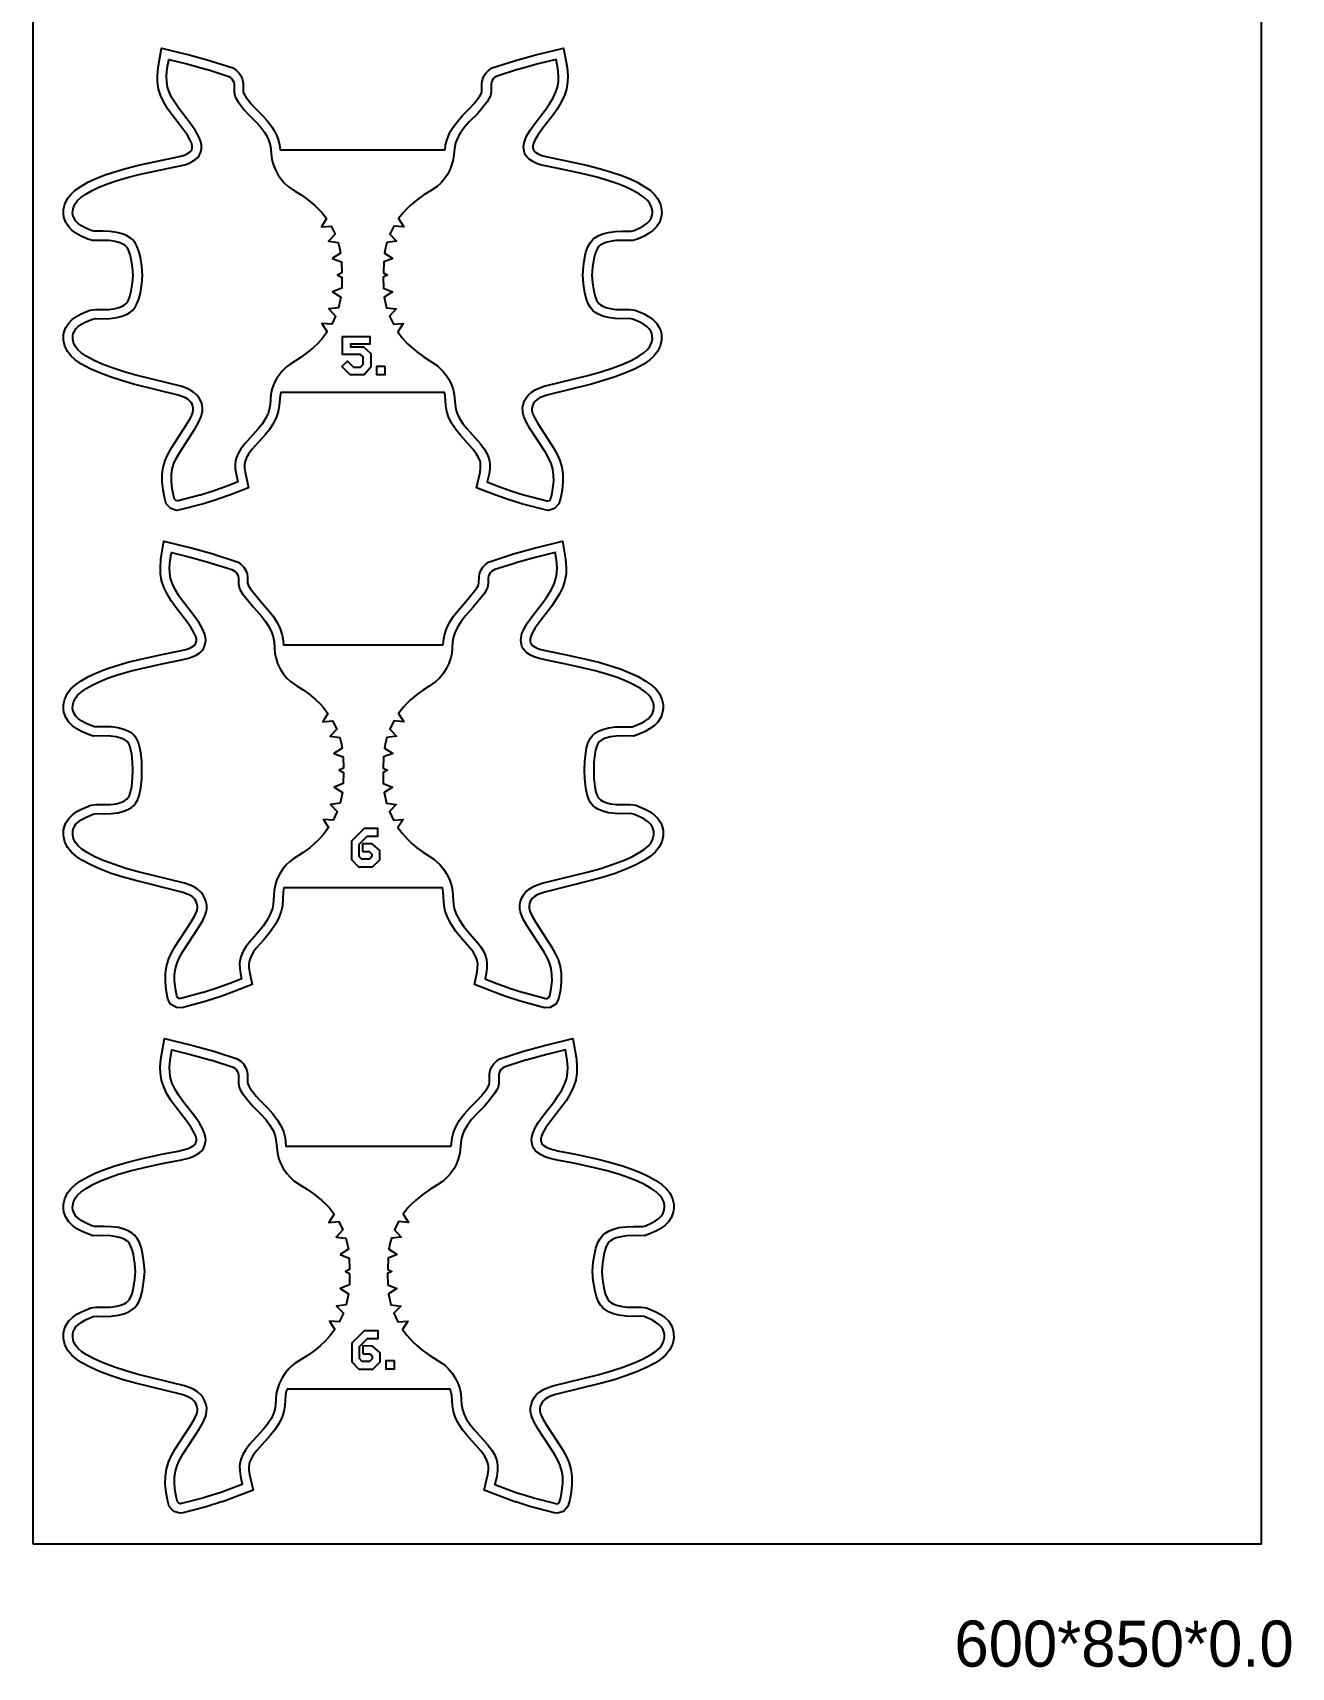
# Model space of a CAD drawing. Header units: millimetres. Extents: x 0 to 600, y 50 to 2725.
# Drawn here: x 0 to 410, y 1810 to 2342 of the extents above; entities that cross this region are included whole.
import ezdxf

# ---------------------------------------------------------------- set-up
doc = ezdxf.new("R2010")
doc.units = ezdxf.units.MM
doc.layers.add('0.0mm', color=7, linetype='Continuous')

msp = doc.modelspace()

# ---------------------------------------------------------------- linework, layer by layer
at = {"layer": '0.0mm'}
for points in [[(0, 1850), (400, 1850), (400, 2700), (0, 2700), (0, 1850)], [(134.22, 2304.01), (134.41, 2305.61), (134.74, 2306.96), (135.31, 2308.56), (136.02, 2310.02), (136.82, 2311.36), (138.32, 2313.36), (139.94, 2315.13), (142.54, 2317.71), (143.58, 2318.94), (145.42, 2321.33), (145.94, 2322.16), (146.08, 2322.5), (146.19, 2323.03), (146.21, 2325.66), (146.42, 2326.8), (146.86, 2327.93), (147.53, 2328.96), (148.4, 2329.86), (149.54, 2330.63), (156.84, 2332.97), (157.18, 2333.07), (163.76, 2334.87), (172.8, 2337.12), (173.91, 2330.8), (174.15, 2328), (174.1, 2325.98), (173.75, 2323.75), (173.12, 2321.75), (172.05, 2319.46), (170.71, 2317.26), (169.48, 2315.52), (165.92, 2310.88), (164.39, 2308.73), (163.46, 2307.11), (162.99, 2306), (162.81, 2305.25), (162.79, 2304.91), (162.81, 2304.59), (162.95, 2303.98), (163.08, 2303.72), (163.24, 2303.51), (163.48, 2303.29), (164.3, 2302.74), (165.13, 2302.35), (166.07, 2302.02), (168.49, 2301.44), (173.67, 2300.41), (180.3, 2298.96), (184.37, 2297.94), (188.44, 2296.75), (191.45, 2295.72), (194.41, 2294.52), (196.75, 2293.4), (199.06, 2292.08), (200.93, 2290.79), (202.36, 2289.46), (203.39, 2288.13), (204.29, 2286.32), (204.69, 2284.5), (204.72, 2283.27), (204.57, 2282.03), (203.99, 2280.34), (203.01, 2278.86), (201.85, 2277.71), (200.43, 2276.69), (199.01, 2275.9), (196.8, 2274.91), (195.29, 2274.43), (191.91, 2274.47), (189.85, 2274.4), (187.91, 2274.14), (186.54, 2273.78), (185.56, 2273.39), (184.72, 2272.89), (184.4, 2272.62), (183.91, 2272.03), (183.43, 2271.12), (182.96, 2269.78), (182.64, 2268.46), (182.22, 2265.77), (182.03, 2263.21), (182.22, 2260.65), (182.64, 2257.98), (183.09, 2256.21), (183.53, 2255.05), (183.89, 2254.41), (184.39, 2253.81), (184.82, 2253.46), (185.37, 2253.13), (186.56, 2252.64), (187.91, 2252.28), (189.85, 2252.02), (191.88, 2251.95), (194.31, 2252.02), (196.09, 2251.8), (198.99, 2250.52), (200.43, 2249.73), (201.85, 2248.71), (203.01, 2247.56), (203.94, 2246.14), (204.39, 2245.02), (204.66, 2243.85), (204.71, 2241.99), (204.27, 2240.05), (203.38, 2238.27), (202.21, 2236.79), (200.88, 2235.59), (198.87, 2234.22), (196.07, 2232.7), (193.25, 2231.43), (189.56, 2230.03), (185.83, 2228.82), (181.88, 2227.71), (167.35, 2224.1), (165.83, 2223.58), (165, 2223.19), (164.16, 2222.65), (163.46, 2222.03), (163.16, 2221.66), (162.84, 2221.1), (162.62, 2220.52), (162.47, 2219.73), (162.48, 2219.07), (162.55, 2218.64), (162.69, 2218.16), (163.3, 2216.78), (164.42, 2214.82), (169.55, 2206.88), (170.81, 2204.56), (171.56, 2202.82), (172.23, 2200.61), (172.55, 2198.37), (172.57, 2195.89), (172.29, 2193.21), (171.85, 2190.89), (171.29, 2188.7), (169.81, 2187.13), (167.91, 2186.57), (166.81, 2186.69), (159.55, 2188.59), (159.19, 2188.7), (154.72, 2190.1), (154.44, 2190.19), (150.39, 2191.63), (144.47, 2193.93), (145.6, 2198.98), (145.78, 2200.28), (145.8, 2201.47), (145.73, 2202.04), (145.59, 2202.62), (145.12, 2203.81), (144.49, 2204.9), (143.38, 2206.37), (139.1, 2211.14), (137.67, 2212.89), (136.31, 2214.98), (135.34, 2217.05), (134.81, 2218.73), (134.49, 2220.69), (134.23, 2223.88), (134, 2224.9), (80.72, 2224.9), (80.49, 2223.88), (80.23, 2220.69), (79.92, 2218.73), (79.39, 2217.05), (78.41, 2214.98), (77.06, 2212.89), (75.63, 2211.14), (71.34, 2206.37), (70.23, 2204.9), (69.6, 2203.81), (69.13, 2202.62), (68.99, 2202.04), (68.92, 2201.47), (68.94, 2200.28), (69.13, 2198.98), (70.25, 2193.93), (64.34, 2191.63), (60.29, 2190.19), (60, 2190.1), (55.54, 2188.7), (55.18, 2188.59), (47.91, 2186.69), (46.81, 2186.57), (44.91, 2187.13), (43.43, 2188.7), (42.87, 2190.89), (42.44, 2193.21), (42.15, 2195.89), (42.17, 2198.37), (42.49, 2200.61), (43.16, 2202.82), (43.91, 2204.56), (45.17, 2206.88), (50.31, 2214.82), (51.42, 2216.78), (52.03, 2218.16), (52.17, 2218.64), (52.25, 2219.07), (52.25, 2219.73), (52.11, 2220.52), (51.89, 2221.1), (51.56, 2221.66), (51.27, 2222.03), (50.56, 2222.65), (49.72, 2223.19), (48.89, 2223.58), (47.37, 2224.1), (32.84, 2227.71), (28.89, 2228.82), (25.16, 2230.03), (21.48, 2231.43), (18.65, 2232.7), (15.86, 2234.22), (13.84, 2235.59), (12.51, 2236.79), (11.34, 2238.27), (10.46, 2240.05), (10.01, 2241.99), (10.06, 2243.85), (10.33, 2245.02), (10.78, 2246.14), (11.72, 2247.56), (12.87, 2248.71), (14.29, 2249.73), (15.73, 2250.52), (18.63, 2251.8), (20.41, 2252.02), (22.84, 2251.95), (24.87, 2252.02), (26.81, 2252.28), (28.17, 2252.64), (29.35, 2253.13), (29.91, 2253.46), (30.33, 2253.81), (30.83, 2254.41), (31.19, 2255.05), (31.64, 2256.21), (32.08, 2257.98), (32.5, 2260.65), (32.69, 2263.21), (32.5, 2265.77), (32.08, 2268.46), (31.77, 2269.78), (31.3, 2271.12), (30.81, 2272.03), (30.32, 2272.62), (30, 2272.89), (29.16, 2273.39), (28.18, 2273.78), (26.81, 2274.14), (24.87, 2274.4), (22.81, 2274.47), (19.44, 2274.43), (17.92, 2274.91), (15.72, 2275.9), (14.29, 2276.69), (12.87, 2277.71), (11.72, 2278.86), (10.74, 2280.34), (10.16, 2282.03), (10, 2283.27), (10.03, 2284.5), (10.44, 2286.32), (11.33, 2288.13), (12.36, 2289.46), (13.79, 2290.79), (15.66, 2292.08), (17.98, 2293.4), (20.32, 2294.52), (23.27, 2295.72), (26.28, 2296.75), (30.35, 2297.94), (34.43, 2298.96), (41.06, 2300.41), (46.23, 2301.44), (48.65, 2302.02), (49.59, 2302.35), (50.42, 2302.74), (51.25, 2303.29), (51.48, 2303.51), (51.64, 2303.72), (51.77, 2303.98), (51.92, 2304.59), (51.94, 2304.91), (51.91, 2305.25), (51.74, 2306), (51.27, 2307.11), (50.33, 2308.73), (48.8, 2310.88), (45.24, 2315.52), (44.02, 2317.26), (42.67, 2319.46), (41.6, 2321.75), (40.97, 2323.75), (40.63, 2325.98), (40.58, 2328), (40.82, 2330.8), (41.93, 2337.12), (50.96, 2334.87), (57.54, 2333.07), (57.88, 2332.97), (65.18, 2330.63), (66.33, 2329.86), (67.2, 2328.96), (67.87, 2327.93), (68.31, 2326.8), (68.52, 2325.66), (68.53, 2323.03), (68.64, 2322.5), (68.78, 2322.16), (69.3, 2321.33), (71.14, 2318.94), (72.18, 2317.71), (74.78, 2315.13), (76.41, 2313.36), (77.91, 2311.36), (78.71, 2310.02), (79.41, 2308.56), (79.99, 2306.96), (80.32, 2305.61), (80.51, 2304.01), (134.22, 2304.01)], [(97.52, 2268.63), (100.48, 2267.51), (100.59, 2263.9), (99.23, 2263.21), (100.63, 2262.52), (100.57, 2258.9), (97.59, 2257.74), (100.29, 2256.04), (99.56, 2252.56), (96.4, 2252.14), (98.6, 2249.84), (97.33, 2247.15), (94.15, 2247.38), (95.85, 2244.68), (94.45, 2242.78), (92.82, 2240.95), (91.35, 2239.55), (89.81, 2238.25), (87.33, 2236.46), (83.65, 2234.08), (82.62, 2233.3), (81.21, 2231.93), (80.18, 2230.64), (79.29, 2229.25), (78.42, 2227.47), (77.87, 2225.92), (77.52, 2224.33), (77.25, 2221.05), (76.99, 2219.42), (76.59, 2218.14), (75.79, 2216.44), (74.63, 2214.66), (73.35, 2213.09), (69.02, 2208.27), (67.73, 2206.56), (66.89, 2205.12), (66.27, 2203.53), (66.04, 2202.59), (65.92, 2201.64), (65.94, 2200.04), (66.17, 2198.44), (66.76, 2195.8), (63.29, 2194.44), (59.28, 2193.02), (59.1, 2192.96), (54.64, 2191.56), (54.42, 2191.5), (47.37, 2189.65), (47.09, 2189.62), (46.54, 2189.78), (46.14, 2190.2), (45.8, 2191.54), (45.41, 2193.64), (45.15, 2196.04), (45.17, 2198.14), (45.43, 2199.96), (45.98, 2201.79), (46.61, 2203.24), (47.76, 2205.35), (52.87, 2213.26), (54.11, 2215.43), (54.85, 2217.13), (55.1, 2217.95), (55.24, 2218.8), (55.25, 2219.99), (55.01, 2221.33), (54.61, 2222.39), (54.04, 2223.36), (53.45, 2224.1), (52.38, 2225.05), (51.17, 2225.82), (50.03, 2226.36), (48.22, 2226.98), (33.61, 2230.61), (29.76, 2231.69), (26.16, 2232.86), (22.62, 2234.2), (19.99, 2235.39), (17.42, 2236.78), (15.7, 2237.95), (14.71, 2238.85), (13.89, 2239.89), (13.3, 2241.07), (13.02, 2242.29), (13.05, 2243.47), (13.2, 2244.12), (13.45, 2244.74), (14.05, 2245.65), (14.82, 2246.42), (15.9, 2247.19), (17.06, 2247.83), (19.44, 2248.88), (20.55, 2249.02), (22.85, 2248.95), (25.12, 2249.03), (27.39, 2249.33), (29.13, 2249.79), (30.71, 2250.44), (31.64, 2251), (32.46, 2251.68), (33.31, 2252.71), (33.91, 2253.77), (34.5, 2255.3), (35.03, 2257.38), (35.48, 2260.31), (35.7, 2263.21), (35.48, 2266.11), (35.03, 2269.04), (34.65, 2270.62), (34.05, 2272.34), (33.31, 2273.71), (32.46, 2274.74), (31.74, 2275.35), (30.49, 2276.08), (29.13, 2276.63), (27.39, 2277.09), (25.12, 2277.39), (22.85, 2277.47), (19.88, 2277.44), (18.99, 2277.72), (17.06, 2278.59), (15.9, 2279.23), (14.82, 2280), (14.05, 2280.77), (13.45, 2281.68), (13.09, 2282.71), (13, 2283.42), (13.02, 2284.13), (13.29, 2285.31), (13.89, 2286.53), (14.58, 2287.43), (15.68, 2288.44), (17.26, 2289.54), (19.37, 2290.74), (21.53, 2291.77), (24.33, 2292.91), (27.19, 2293.89), (31.13, 2295.04), (35.11, 2296.04), (41.67, 2297.48), (46.88, 2298.51), (49.5, 2299.14), (50.72, 2299.56), (51.9, 2300.12), (53.13, 2300.93), (53.72, 2301.5), (54.21, 2302.14), (54.61, 2302.96), (54.89, 2304.14), (54.94, 2304.92), (54.89, 2305.7), (54.6, 2306.94), (53.96, 2308.45), (52.86, 2310.35), (51.22, 2312.66), (47.66, 2317.29), (46.53, 2318.9), (45.32, 2320.89), (44.4, 2322.84), (43.9, 2324.43), (43.62, 2326.25), (43.58, 2327.91), (43.8, 2330.41), (44.33, 2333.43), (50.2, 2331.97), (56.75, 2330.18), (56.96, 2330.11), (63.86, 2327.9), (64.39, 2327.54), (64.84, 2327.08), (65.18, 2326.55), (65.41, 2325.97), (65.52, 2325.38), (65.54, 2322.71), (65.76, 2321.61), (66.11, 2320.78), (66.84, 2319.61), (68.81, 2317.05), (69.98, 2315.68), (72.62, 2313.05), (74.1, 2311.44), (75.41, 2309.69), (76.06, 2308.6), (76.71, 2307.26), (77.07, 2306.26), (77.36, 2305.08), (77.86, 2300.81), (78.37, 2298.93), (78.98, 2297.43), (79.75, 2295.99), (80.86, 2294.37), (81.93, 2293.15), (83.12, 2292.06), (85.23, 2290.6), (87.38, 2289.27), (89.45, 2287.82), (91.87, 2285.84), (93.07, 2284.69), (94.19, 2283.47), (95.63, 2281.6), (93.97, 2278.87), (97.15, 2279.15), (98.44, 2276.51), (96.27, 2274.18), (99.43, 2273.8), (99.87, 2272.1), (100.2, 2270.36), (97.52, 2268.63)], [(117.2, 2268.63), (114.24, 2267.51), (114.13, 2263.9), (115.49, 2263.21), (114.09, 2262.52), (114.15, 2258.9), (117.13, 2257.74), (114.43, 2256.04), (115.16, 2252.56), (118.33, 2252.14), (116.12, 2249.84), (117.39, 2247.15), (120.58, 2247.38), (118.88, 2244.68), (120.28, 2242.78), (121.9, 2240.95), (123.37, 2239.55), (124.92, 2238.25), (127.39, 2236.46), (131.08, 2234.08), (132.11, 2233.3), (133.52, 2231.93), (134.54, 2230.64), (135.43, 2229.25), (136.3, 2227.47), (136.85, 2225.92), (137.21, 2224.33), (137.47, 2221.05), (137.73, 2219.42), (138.14, 2218.14), (138.94, 2216.44), (140.09, 2214.66), (141.38, 2213.09), (145.7, 2208.27), (146.99, 2206.56), (147.83, 2205.12), (148.46, 2203.53), (148.68, 2202.59), (148.81, 2201.64), (148.78, 2200.04), (148.55, 2198.44), (147.96, 2195.8), (151.44, 2194.44), (155.44, 2193.02), (155.62, 2192.96), (160.08, 2191.56), (160.31, 2191.5), (167.36, 2189.65), (167.64, 2189.62), (168.18, 2189.78), (168.58, 2190.2), (168.92, 2191.54), (169.32, 2193.64), (169.57, 2196.04), (169.55, 2198.14), (169.29, 2199.96), (168.74, 2201.79), (168.11, 2203.24), (166.97, 2205.35), (161.85, 2213.26), (160.62, 2215.43), (159.87, 2217.13), (159.62, 2217.95), (159.48, 2218.8), (159.47, 2219.99), (159.72, 2221.33), (160.12, 2222.39), (160.68, 2223.36), (161.28, 2224.1), (162.34, 2225.05), (163.55, 2225.82), (164.7, 2226.36), (166.5, 2226.98), (181.11, 2230.61), (184.96, 2231.69), (188.57, 2232.86), (192.1, 2234.2), (194.74, 2235.39), (197.3, 2236.78), (199.03, 2237.95), (200.01, 2238.85), (200.84, 2239.89), (201.42, 2241.07), (201.7, 2242.29), (201.67, 2243.47), (201.52, 2244.12), (201.27, 2244.74), (200.67, 2245.65), (199.9, 2246.42), (198.82, 2247.19), (197.66, 2247.83), (195.28, 2248.88), (194.17, 2249.02), (191.87, 2248.95), (189.6, 2249.03), (187.33, 2249.33), (185.6, 2249.79), (184.02, 2250.44), (183.09, 2251), (182.26, 2251.68), (181.41, 2252.71), (180.82, 2253.77), (180.22, 2255.3), (179.7, 2257.38), (179.24, 2260.31), (179.02, 2263.21), (179.24, 2266.11), (179.7, 2269.04), (180.07, 2270.62), (180.67, 2272.34), (181.41, 2273.71), (182.26, 2274.74), (182.99, 2275.35), (184.23, 2276.08), (185.6, 2276.63), (187.33, 2277.09), (189.6, 2277.39), (191.87, 2277.47), (194.84, 2277.44), (195.73, 2277.72), (197.66, 2278.59), (198.82, 2279.23), (199.9, 2280), (200.67, 2280.77), (201.27, 2281.68), (201.63, 2282.71), (201.72, 2283.42), (201.7, 2284.13), (201.44, 2285.31), (200.84, 2286.53), (200.14, 2287.43), (199.05, 2288.44), (197.46, 2289.54), (195.36, 2290.74), (193.19, 2291.77), (190.4, 2292.91), (187.53, 2293.89), (183.59, 2295.04), (179.61, 2296.04), (173.05, 2297.48), (167.85, 2298.51), (165.22, 2299.14), (164, 2299.56), (162.82, 2300.12), (161.6, 2300.93), (161, 2301.5), (160.51, 2302.14), (160.12, 2302.96), (159.83, 2304.14), (159.78, 2304.92), (159.83, 2305.7), (160.13, 2306.94), (160.77, 2308.45), (161.87, 2310.35), (163.51, 2312.66), (167.07, 2317.29), (168.19, 2318.9), (169.4, 2320.89), (170.32, 2322.84), (170.82, 2324.43), (171.1, 2326.25), (171.14, 2327.91), (170.93, 2330.41), (170.4, 2333.43), (164.52, 2331.97), (157.97, 2330.18), (157.76, 2330.11), (150.86, 2327.9), (150.33, 2327.54), (149.88, 2327.08), (149.54, 2326.55), (149.32, 2325.97), (149.21, 2325.38), (149.19, 2322.71), (148.96, 2321.61), (148.62, 2320.78), (147.89, 2319.61), (145.91, 2317.05), (144.75, 2315.68), (142.11, 2313.05), (140.62, 2311.44), (139.31, 2309.69), (138.66, 2308.6), (138.01, 2307.26), (137.65, 2306.26), (137.37, 2305.08), (136.86, 2300.81), (136.36, 2298.93), (135.74, 2297.43), (134.97, 2295.99), (133.87, 2294.37), (132.8, 2293.15), (131.6, 2292.06), (129.49, 2290.6), (127.35, 2289.27), (125.27, 2287.82), (122.85, 2285.84), (121.65, 2284.69), (120.53, 2283.47), (119.09, 2281.6), (120.75, 2278.87), (117.57, 2279.15), (116.28, 2276.51), (118.45, 2274.18), (115.29, 2273.8), (114.85, 2272.1), (114.52, 2270.36), (117.2, 2268.63)], [(100.63, 2233.42), (102.41, 2235.2), (104.4, 2233.22), (106.71, 2233.22), (107.53, 2234.15), (107.53, 2236.58), (106.7, 2237.35), (100.87, 2237.35), (100.87, 2243.2), (109.68, 2243.2), (109.68, 2240.68), (103.39, 2240.68), (103.39, 2239.87), (107.7, 2239.87), (110.05, 2237.67), (110.05, 2233.21), (107.85, 2230.7), (103.35, 2230.7), (100.63, 2233.42)], [(114.61, 2233.55), (114.61, 2230.75), (112.05, 2230.75), (112.05, 2233.55), (114.61, 2233.55)], [(133.58, 2142.72), (133.68, 2144.09), (134.01, 2145.95), (134.64, 2147.93), (135.61, 2150), (136.98, 2152.11), (138.46, 2153.98), (141.08, 2156.96), (144.44, 2161.12), (144.95, 2161.95), (145.1, 2162.31), (145.24, 2162.98), (145.27, 2164.77), (145.45, 2165.86), (145.87, 2167), (146.52, 2168.03), (147.36, 2168.93), (148.37, 2169.64), (149.34, 2170.07), (156.2, 2172.27), (156.49, 2172.36), (163.18, 2174.22), (172.48, 2176.57), (173.44, 2170.65), (173.66, 2167.89), (173.59, 2165.91), (173.24, 2163.71), (172.55, 2161.55), (171.48, 2159.33), (170.1, 2157.07), (168.84, 2155.28), (165.15, 2150.51), (163.57, 2148.29), (162.6, 2146.62), (162.11, 2145.47), (161.92, 2144.69), (161.9, 2144.32), (161.92, 2143.98), (162.07, 2143.34), (162.21, 2143.07), (162.4, 2142.81), (162.69, 2142.54), (163.49, 2142.02), (164.38, 2141.61), (165.37, 2141.26), (167.86, 2140.67), (173.21, 2139.62), (180.05, 2138.13), (184.26, 2137.08), (188.45, 2135.86), (191.55, 2134.8), (194.6, 2133.57), (197.02, 2132.42), (199.39, 2131.07), (201.31, 2129.75), (202.78, 2128.39), (203.85, 2127.02), (204.79, 2125.09), (205.17, 2123.32), (205.2, 2122.08), (205.03, 2120.82), (204.44, 2119.1), (203.44, 2117.59), (202.25, 2116.42), (200.8, 2115.38), (199.34, 2114.58), (197.08, 2113.56), (195.53, 2113.07), (192.07, 2113.11), (189.91, 2113.04), (188.02, 2112.8), (186.48, 2112.4), (185.56, 2112.02), (184.76, 2111.54), (184.49, 2111.3), (184.02, 2110.7), (183.61, 2109.85), (183.21, 2108.52), (182.97, 2107.21), (182.69, 2104.57), (182.62, 2101.93), (182.69, 2099.28), (182.96, 2096.66), (183.34, 2094.84), (183.75, 2093.66), (184.09, 2093.02), (184.45, 2092.58), (184.85, 2092.24), (185.37, 2091.92), (186.5, 2091.44), (188.02, 2091.04), (189.91, 2090.8), (192.04, 2090.73), (194.55, 2090.81), (196.33, 2090.58), (199.33, 2089.27), (200.8, 2088.46), (202.26, 2087.42), (203.44, 2086.25), (204.4, 2084.8), (204.88, 2083.6), (205.15, 2082.36), (205.18, 2080.56), (204.72, 2078.58), (203.83, 2076.78), (202.57, 2075.21), (200.99, 2073.84), (199.18, 2072.64), (196.32, 2071.09), (193.41, 2069.79), (189.61, 2068.35), (185.76, 2067.11), (181.68, 2065.97), (166.68, 2062.27), (165.09, 2061.72), (164.23, 2061.32), (163.35, 2060.76), (162.61, 2060.11), (162.29, 2059.72), (161.96, 2059.13), (161.72, 2058.52), (161.57, 2057.69), (161.58, 2057), (161.66, 2056.55), (161.8, 2056.05), (162.44, 2054.62), (163.6, 2052.59), (168.91, 2044.43), (170.21, 2042.05), (170.98, 2040.27), (171.67, 2038), (172.01, 2035.71), (172.03, 2033.17), (171.74, 2030.41), (171.16, 2027.41), (170.32, 2025.79), (168.42, 2024.62), (166.61, 2024.58), (159.06, 2026.62), (158.69, 2026.73), (153.98, 2028.25), (153.68, 2028.35), (149.61, 2029.84), (143.76, 2032.18), (144.62, 2036.27), (144.82, 2037.65), (144.84, 2038.9), (144.75, 2039.57), (144.57, 2040.26), (144.1, 2041.43), (143.32, 2042.75), (142.32, 2044.06), (139.96, 2046.74), (137.77, 2049.42), (136.19, 2051.79), (135.11, 2053.85), (134.3, 2056.07), (133.92, 2057.78), (133.65, 2062.37), (133.42, 2063.61), (81.78, 2063.61), (81.54, 2062.37), (81.27, 2057.78), (80.89, 2056.07), (80.08, 2053.85), (79.01, 2051.79), (77.43, 2049.42), (75.24, 2046.74), (72.88, 2044.06), (71.88, 2042.75), (71.1, 2041.43), (70.62, 2040.26), (70.45, 2039.57), (70.36, 2038.9), (70.38, 2037.65), (70.57, 2036.27), (71.43, 2032.18), (65.58, 2029.84), (61.52, 2028.35), (61.22, 2028.25), (56.51, 2026.73), (56.14, 2026.62), (48.59, 2024.58), (46.78, 2024.62), (44.88, 2025.79), (44.03, 2027.41), (43.46, 2030.41), (43.17, 2033.17), (43.19, 2035.71), (43.53, 2038), (44.21, 2040.27), (44.99, 2042.05), (46.29, 2044.43), (51.6, 2052.59), (52.76, 2054.62), (53.39, 2056.05), (53.54, 2056.55), (53.62, 2057), (53.63, 2057.69), (53.47, 2058.52), (53.24, 2059.13), (52.9, 2059.72), (52.59, 2060.11), (51.85, 2060.76), (50.97, 2061.32), (50.1, 2061.72), (48.52, 2062.27), (33.51, 2065.97), (29.44, 2067.11), (25.59, 2068.35), (21.79, 2069.79), (18.88, 2071.09), (16.01, 2072.64), (14.2, 2073.84), (12.63, 2075.21), (11.37, 2076.78), (10.47, 2078.58), (10.01, 2080.56), (10.05, 2082.36), (10.32, 2083.6), (10.79, 2084.8), (11.76, 2086.25), (12.94, 2087.42), (14.4, 2088.46), (15.87, 2089.27), (18.87, 2090.58), (20.64, 2090.81), (23.16, 2090.73), (25.28, 2090.8), (27.18, 2091.04), (28.69, 2091.44), (29.83, 2091.92), (30.34, 2092.24), (30.74, 2092.58), (31.1, 2093.02), (31.45, 2093.66), (31.86, 2094.84), (32.23, 2096.66), (32.51, 2099.28), (32.57, 2101.93), (32.51, 2104.57), (32.23, 2107.21), (31.99, 2108.52), (31.59, 2109.85), (31.18, 2110.7), (30.71, 2111.3), (30.43, 2111.54), (29.64, 2112.02), (28.71, 2112.4), (27.18, 2112.8), (25.28, 2113.04), (23.13, 2113.11), (19.67, 2113.07), (18.12, 2113.56), (15.86, 2114.58), (14.4, 2115.38), (12.94, 2116.42), (11.76, 2117.59), (10.75, 2119.1), (10.16, 2120.82), (10, 2122.08), (10.03, 2123.32), (10.41, 2125.09), (11.35, 2127.02), (12.41, 2128.39), (13.88, 2129.75), (15.8, 2131.07), (18.18, 2132.42), (20.59, 2133.57), (23.64, 2134.8), (26.74, 2135.86), (30.94, 2137.08), (35.15, 2138.13), (41.99, 2139.62), (47.34, 2140.67), (49.83, 2141.26), (50.82, 2141.61), (51.71, 2142.02), (52.5, 2142.54), (52.79, 2142.81), (52.99, 2143.07), (53.12, 2143.34), (53.28, 2143.98), (53.3, 2144.32), (53.28, 2144.69), (53.09, 2145.47), (52.6, 2146.62), (51.62, 2148.29), (50.04, 2150.51), (46.36, 2155.28), (45.09, 2157.07), (43.71, 2159.33), (42.65, 2161.55), (41.96, 2163.71), (41.61, 2165.91), (41.54, 2167.89), (41.75, 2170.65), (42.72, 2176.57), (52.02, 2174.22), (58.7, 2172.36), (59, 2172.27), (65.86, 2170.07), (66.83, 2169.64), (67.84, 2168.93), (68.68, 2168.03), (69.33, 2167), (69.75, 2165.86), (69.92, 2164.77), (69.96, 2162.98), (70.1, 2162.31), (70.25, 2161.95), (70.76, 2161.12), (74.12, 2156.96), (76.73, 2153.98), (78.22, 2152.11), (79.58, 2150), (80.55, 2147.93), (81.18, 2145.95), (81.52, 2144.09), (81.62, 2142.72), (133.58, 2142.72)], [(60.3, 2031.1), (55.59, 2029.58), (55.35, 2029.51), (48.22, 2027.59), (47.66, 2027.6), (47.16, 2027.91), (46.9, 2028.41), (46.43, 2030.85), (46.17, 2033.31), (46.19, 2035.48), (46.46, 2037.35), (47.03, 2039.23), (47.68, 2040.73), (48.87, 2042.89), (54.16, 2051.03), (55.44, 2053.26), (56.21, 2055.01), (56.47, 2055.86), (56.62, 2056.73), (56.63, 2057.96), (56.37, 2059.33), (55.96, 2060.42), (55.38, 2061.43), (54.76, 2062.19), (53.66, 2063.17), (52.41, 2063.95), (51.23, 2064.51), (49.37, 2065.15), (34.28, 2068.88), (30.3, 2069.98), (26.58, 2071.18), (22.93, 2072.57), (20.21, 2073.78), (17.56, 2075.21), (16.02, 2076.23), (14.8, 2077.3), (13.91, 2078.41), (13.31, 2079.6), (13.02, 2080.87), (13.04, 2082.01), (13.2, 2082.72), (13.47, 2083.4), (14.09, 2084.33), (14.88, 2085.12), (16, 2085.92), (17.2, 2086.57), (19.68, 2087.66), (20.79, 2087.8), (23.17, 2087.73), (25.53, 2087.81), (27.74, 2088.09), (29.66, 2088.59), (31.21, 2089.25), (32.11, 2089.8), (32.9, 2090.48), (33.61, 2091.35), (34.2, 2092.45), (34.76, 2094.04), (35.2, 2096.2), (35.51, 2099.09), (35.57, 2101.93), (35.51, 2104.76), (35.2, 2107.64), (34.9, 2109.23), (34.39, 2110.95), (33.74, 2112.29), (32.9, 2113.37), (32.21, 2113.97), (30.99, 2114.7), (29.66, 2115.25), (27.74, 2115.75), (25.53, 2116.03), (23.17, 2116.11), (20.12, 2116.08), (19.19, 2116.37), (17.19, 2117.27), (16, 2117.92), (14.88, 2118.72), (14.09, 2119.51), (13.47, 2120.44), (13.1, 2121.51), (13, 2122.24), (13.02, 2122.97), (13.27, 2124.1), (13.91, 2125.43), (14.63, 2126.36), (15.76, 2127.4), (17.4, 2128.53), (19.57, 2129.75), (21.8, 2130.82), (24.69, 2131.99), (27.65, 2133), (31.72, 2134.18), (35.83, 2135.2), (42.6, 2136.68), (47.98, 2137.74), (50.67, 2138.38), (51.94, 2138.82), (53.17, 2139.39), (54.36, 2140.17), (55.01, 2140.78), (55.55, 2141.48), (55.96, 2142.31), (56.26, 2143.53), (56.31, 2144.34), (56.25, 2145.14), (55.95, 2146.42), (55.29, 2147.97), (54.15, 2149.92), (52.45, 2152.3), (48.77, 2157.06), (47.6, 2158.72), (46.35, 2160.76), (45.45, 2162.66), (44.88, 2164.41), (44.6, 2166.2), (44.54, 2167.83), (44.73, 2170.3), (45.15, 2172.86), (51.25, 2171.32), (57.9, 2169.47), (58.08, 2169.41), (64.79, 2167.26), (65.35, 2167.01), (65.86, 2166.66), (66.29, 2166.2), (66.62, 2165.67), (66.83, 2165.09), (66.93, 2164.5), (66.96, 2162.64), (67.22, 2161.42), (67.57, 2160.58), (68.31, 2159.38), (71.82, 2155.03), (74.43, 2152.06), (75.78, 2150.36), (76.95, 2148.54), (77.84, 2146.66), (78.23, 2145.42), (78.54, 2143.71), (78.81, 2139.93), (79.08, 2138.63), (79.71, 2136.72), (80.59, 2134.91), (81.68, 2133.22), (82.75, 2131.94), (83.96, 2130.8), (86.1, 2129.26), (87.99, 2128.07), (89.83, 2126.77), (92.2, 2124.85), (93.45, 2123.66), (94.62, 2122.38), (96.1, 2120.46), (94.44, 2117.74), (97.62, 2118.02), (98.94, 2115.33), (96.77, 2113), (99.93, 2112.62), (100.38, 2110.88), (100.72, 2109.11), (98.04, 2107.38), (101, 2106.25), (101.11, 2102.61), (99.75, 2101.92), (101.15, 2101.23), (101.08, 2097.58), (98.11, 2096.42), (100.81, 2094.71), (100.06, 2091.16), (96.9, 2090.75), (99.1, 2088.44), (97.8, 2085.7), (94.62, 2085.93), (96.32, 2083.23), (94.88, 2081.28), (93.24, 2079.44), (91.75, 2078.02), (90.19, 2076.7), (88.03, 2075.13), (84.68, 2072.92), (83.62, 2072.1), (82.64, 2071.18), (81.34, 2069.61), (80.25, 2067.87), (79.4, 2066.01), (78.88, 2064.4), (78.56, 2062.74), (78.29, 2058.2), (78.01, 2056.91), (77.33, 2055.06), (76.43, 2053.32), (75.01, 2051.2), (72.95, 2048.68), (70.56, 2045.96), (69.39, 2044.43), (68.4, 2042.77), (67.77, 2041.2), (67.5, 2040.15), (67.36, 2039.08), (67.38, 2037.41), (67.62, 2035.75), (67.98, 2034.03), (64.51, 2032.64), (60.49, 2031.17), (60.3, 2031.1)], [(154.9, 2031.1), (159.61, 2029.58), (159.84, 2029.51), (166.98, 2027.59), (167.54, 2027.6), (168.04, 2027.91), (168.3, 2028.41), (168.77, 2030.85), (169.03, 2033.31), (169.01, 2035.48), (168.74, 2037.35), (168.16, 2039.23), (167.51, 2040.73), (166.33, 2042.89), (161.04, 2051.03), (159.76, 2053.26), (158.98, 2055.01), (158.73, 2055.86), (158.58, 2056.73), (158.57, 2057.96), (158.82, 2059.33), (159.24, 2060.42), (159.82, 2061.43), (160.43, 2062.19), (161.54, 2063.17), (162.78, 2063.95), (163.97, 2064.51), (165.83, 2065.15), (180.92, 2068.88), (184.9, 2069.98), (188.62, 2071.18), (192.27, 2072.57), (194.99, 2073.78), (197.64, 2075.21), (199.17, 2076.23), (200.4, 2077.3), (201.28, 2078.41), (201.88, 2079.6), (202.18, 2080.87), (202.15, 2082.01), (202, 2082.72), (201.73, 2083.4), (201.11, 2084.33), (200.31, 2085.12), (199.2, 2085.92), (198, 2086.57), (195.52, 2087.66), (194.41, 2087.8), (192.03, 2087.73), (189.67, 2087.81), (187.45, 2088.09), (185.53, 2088.59), (183.99, 2089.25), (183.08, 2089.8), (182.29, 2090.48), (181.59, 2091.35), (180.99, 2092.45), (180.44, 2094.04), (179.99, 2096.2), (179.69, 2099.09), (179.62, 2101.93), (179.69, 2104.76), (179.99, 2107.64), (180.29, 2109.23), (180.81, 2110.95), (181.46, 2112.29), (182.29, 2113.37), (182.99, 2113.97), (184.2, 2114.7), (185.53, 2115.25), (187.45, 2115.75), (189.67, 2116.03), (192.03, 2116.11), (195.08, 2116.08), (196, 2116.37), (198, 2117.27), (199.2, 2117.92), (200.31, 2118.72), (201.11, 2119.51), (201.73, 2120.44), (202.1, 2121.51), (202.19, 2122.24), (202.18, 2122.97), (201.93, 2124.1), (201.28, 2125.43), (200.57, 2126.36), (199.44, 2127.4), (197.8, 2128.53), (195.63, 2129.75), (193.4, 2130.82), (190.51, 2131.99), (187.55, 2133), (183.48, 2134.18), (179.37, 2135.2), (172.6, 2136.68), (167.22, 2137.74), (164.53, 2138.38), (163.25, 2138.82), (162.03, 2139.39), (160.84, 2140.17), (160.18, 2140.78), (159.64, 2141.48), (159.23, 2142.31), (158.94, 2143.53), (158.89, 2144.34), (158.95, 2145.14), (159.25, 2146.42), (159.91, 2147.97), (161.05, 2149.92), (162.75, 2152.3), (166.43, 2157.06), (167.59, 2158.72), (168.84, 2160.76), (169.75, 2162.66), (170.31, 2164.41), (170.6, 2166.2), (170.65, 2167.83), (170.46, 2170.3), (170.04, 2172.86), (163.95, 2171.32), (157.3, 2169.47), (157.11, 2169.41), (150.4, 2167.26), (149.85, 2167.01), (149.34, 2166.66), (148.91, 2166.2), (148.58, 2165.67), (148.36, 2165.09), (148.27, 2164.5), (148.23, 2162.64), (147.98, 2161.42), (147.63, 2160.58), (146.89, 2159.38), (143.38, 2155.03), (140.77, 2152.06), (139.42, 2150.36), (138.24, 2148.54), (137.36, 2146.66), (136.96, 2145.42), (136.66, 2143.71), (136.39, 2139.93), (136.12, 2138.63), (135.49, 2136.72), (134.61, 2134.91), (133.51, 2133.22), (132.44, 2131.94), (131.23, 2130.8), (129.09, 2129.26), (127.2, 2128.07), (125.37, 2126.77), (123, 2124.85), (121.74, 2123.66), (120.58, 2122.38), (119.1, 2120.46), (120.75, 2117.74), (117.58, 2118.02), (116.25, 2115.33), (118.43, 2113), (115.27, 2112.62), (114.81, 2110.88), (114.48, 2109.11), (117.16, 2107.38), (114.2, 2106.25), (114.09, 2102.61), (115.45, 2101.92), (114.05, 2101.23), (114.11, 2097.58), (117.09, 2096.42), (114.39, 2094.71), (115.14, 2091.16), (118.3, 2090.75), (116.09, 2088.44), (117.39, 2085.7), (120.58, 2085.93), (118.87, 2083.23), (120.32, 2081.28), (121.96, 2079.44), (123.45, 2078.02), (125.01, 2076.7), (127.16, 2075.13), (130.52, 2072.92), (131.58, 2072.1), (132.56, 2071.18), (133.86, 2069.61), (134.94, 2067.87), (135.8, 2066.01), (136.32, 2064.4), (136.64, 2062.74), (136.91, 2058.2), (137.19, 2056.91), (137.86, 2055.06), (138.77, 2053.32), (140.18, 2051.2), (142.25, 2048.68), (144.64, 2045.96), (145.81, 2044.43), (146.8, 2042.77), (147.43, 2041.2), (147.7, 2040.15), (147.84, 2039.08), (147.82, 2037.41), (147.58, 2035.75), (147.22, 2034.03), (150.69, 2032.64), (154.71, 2031.17), (154.9, 2031.1)], [(107.39, 2075.46), (109.54, 2075.45), (110.43, 2074.65), (110.43, 2073.82), (109.57, 2072.95), (107.14, 2072.95), (106.26, 2073.87), (106.26, 2077.8), (108.87, 2080.41), (112.35, 2080.41), (112.35, 2082.94), (107.83, 2082.94), (103.74, 2078.85), (103.74, 2072.86), (106.05, 2070.43), (110.63, 2070.43), (112.96, 2072.79), (112.96, 2075.77), (110.51, 2077.97), (107.39, 2077.98), (107.39, 2075.46)], [(136.25, 1979.51), (136.54, 1982.24), (136.97, 1983.91), (137.72, 1985.8), (138.95, 1988.01), (140.51, 1990.08), (142.16, 1991.87), (144.85, 1994.55), (145.95, 1995.83), (147.88, 1998.32), (148.44, 1999.22), (148.59, 1999.59), (148.72, 2000.22), (148.73, 2003), (148.94, 2004.14), (149.38, 2005.28), (150.05, 2006.32), (150.93, 2007.22), (152.08, 2007.99), (159.44, 2010.34), (159.77, 2010.44), (166.54, 2012.28), (175.8, 2014.58), (176.94, 2007.86), (177.14, 2005.31), (177.09, 2003.25), (176.73, 2000.96), (176.03, 1998.8), (174.97, 1996.58), (173.59, 1994.32), (172.33, 1992.53), (168.64, 1987.76), (167.06, 1985.55), (166.08, 1983.87), (165.59, 1982.73), (165.4, 1981.94), (165.38, 1981.58), (165.4, 1981.23), (165.55, 1980.59), (165.69, 1980.32), (165.89, 1980.06), (166.17, 1979.8), (166.97, 1979.28), (167.86, 1978.86), (168.85, 1978.52), (171.34, 1977.92), (176.69, 1976.87), (183.53, 1975.38), (187.74, 1974.33), (191.93, 1973.11), (195.03, 1972.04), (198.08, 1970.81), (200.49, 1969.66), (202.87, 1968.31), (204.79, 1966.99), (206.26, 1965.64), (207.33, 1964.27), (208.26, 1962.33), (208.64, 1960.57), (208.67, 1959.32), (208.51, 1958.06), (207.92, 1956.34), (206.91, 1954.84), (205.73, 1953.67), (204.28, 1952.62), (202.81, 1951.82), (200.55, 1950.81), (199, 1950.32), (195.54, 1950.36), (193.4, 1950.28), (191.38, 1950.02), (189.95, 1949.64), (188.93, 1949.24), (188.05, 1948.72), (187.71, 1948.43), (187.17, 1947.77), (186.68, 1946.87), (186.19, 1945.48), (185.87, 1944.12), (185.43, 1941.34), (185.24, 1938.71), (185.43, 1936.07), (185.86, 1933.32), (186.35, 1931.42), (186.84, 1930.2), (187.25, 1929.5), (187.68, 1929), (188.14, 1928.62), (188.73, 1928.27), (189.96, 1927.76), (191.38, 1927.39), (193.4, 1927.12), (195.51, 1927.05), (198.03, 1927.12), (199.8, 1926.9), (202.8, 1925.59), (204.28, 1924.78), (205.73, 1923.74), (206.91, 1922.57), (207.88, 1921.13), (208.35, 1919.93), (208.62, 1918.68), (208.66, 1916.88), (208.2, 1914.91), (207.3, 1913.11), (206.05, 1911.54), (204.47, 1910.17), (202.66, 1908.96), (199.8, 1907.41), (196.89, 1906.11), (193.09, 1904.67), (189.24, 1903.43), (185.16, 1902.29), (170.16, 1898.58), (168.58, 1898.04), (167.71, 1897.63), (166.83, 1897.07), (166.09, 1896.42), (165.78, 1896.03), (165.44, 1895.44), (165.21, 1894.83), (165.05, 1894), (165.06, 1893.31), (165.14, 1892.86), (165.29, 1892.36), (165.92, 1890.93), (167.08, 1888.91), (172.39, 1880.75), (173.7, 1878.36), (174.47, 1876.59), (175.16, 1874.32), (175.49, 1872.02), (175.52, 1869.48), (175.23, 1866.73), (174.78, 1864.35), (174.22, 1862.13), (172.73, 1860.56), (170.84, 1860), (169.74, 1860.12), (162.2, 1862.09), (161.84, 1862.19), (157.24, 1863.63), (156.95, 1863.72), (152.89, 1865.16), (146.97, 1867.44), (148.11, 1872.6), (148.31, 1873.96), (148.33, 1875.21), (148.24, 1875.88), (148.06, 1876.56), (147.59, 1877.73), (146.92, 1878.88), (145.75, 1880.43), (141.31, 1885.36), (139.84, 1887.15), (138.47, 1889.26), (137.49, 1891.35), (136.95, 1893.05), (136.63, 1895.06), (136.4, 1898.45), (136.14, 1899.69), (135.9, 1900.39), (82.77, 1900.39), (82.53, 1899.69), (82.27, 1898.45), (82.04, 1895.06), (81.72, 1893.05), (81.19, 1891.35), (80.2, 1889.26), (78.83, 1887.15), (77.37, 1885.36), (72.92, 1880.43), (71.76, 1878.88), (71.08, 1877.73), (70.61, 1876.56), (70.44, 1875.88), (70.35, 1875.21), (70.37, 1873.96), (70.56, 1872.6), (71.71, 1867.44), (65.78, 1865.16), (61.72, 1863.72), (61.44, 1863.63), (56.83, 1862.19), (56.47, 1862.09), (48.93, 1860.12), (47.84, 1860), (45.94, 1860.56), (44.46, 1862.13), (43.89, 1864.35), (43.44, 1866.73), (43.15, 1869.48), (43.18, 1872.02), (43.51, 1874.32), (44.2, 1876.59), (44.97, 1878.36), (46.28, 1880.75), (51.59, 1888.91), (52.75, 1890.93), (53.39, 1892.36), (53.53, 1892.86), (53.61, 1893.31), (53.62, 1894), (53.47, 1894.83), (53.24, 1895.44), (52.9, 1896.03), (52.58, 1896.42), (51.85, 1897.07), (50.96, 1897.63), (50.1, 1898.04), (48.52, 1898.58), (33.51, 1902.29), (29.43, 1903.43), (25.58, 1904.67), (21.78, 1906.11), (18.88, 1907.41), (16.01, 1908.96), (14.2, 1910.17), (12.63, 1911.54), (11.37, 1913.11), (10.47, 1914.91), (10.01, 1916.88), (10.05, 1918.68), (10.32, 1919.93), (10.8, 1921.13), (11.76, 1922.57), (12.94, 1923.74), (14.4, 1924.78), (15.87, 1925.59), (18.87, 1926.9), (20.64, 1927.12), (23.16, 1927.05), (25.28, 1927.12), (27.3, 1927.39), (28.71, 1927.76), (29.95, 1928.27), (30.53, 1928.62), (31, 1929), (31.42, 1929.5), (31.83, 1930.2), (32.33, 1931.42), (32.81, 1933.32), (33.24, 1936.07), (33.44, 1938.71), (33.24, 1941.34), (32.81, 1944.12), (32.48, 1945.48), (31.99, 1946.87), (31.51, 1947.77), (30.97, 1948.43), (30.63, 1948.72), (29.75, 1949.24), (28.73, 1949.64), (27.3, 1950.02), (25.28, 1950.28), (23.13, 1950.36), (19.67, 1950.32), (18.12, 1950.81), (15.86, 1951.82), (14.4, 1952.62), (12.94, 1953.67), (11.76, 1954.84), (10.76, 1956.34), (10.16, 1958.06), (10, 1959.32), (10.03, 1960.57), (10.41, 1962.33), (11.35, 1964.27), (12.41, 1965.64), (13.88, 1966.99), (15.8, 1968.31), (18.18, 1969.66), (20.59, 1970.81), (23.64, 1972.04), (26.74, 1973.11), (30.93, 1974.33), (35.14, 1975.38), (41.99, 1976.87), (47.34, 1977.92), (49.82, 1978.52), (50.81, 1978.86), (51.7, 1979.28), (52.5, 1979.8), (52.79, 1980.06), (52.99, 1980.32), (53.12, 1980.59), (53.27, 1981.23), (53.29, 1981.58), (53.27, 1981.94), (53.08, 1982.73), (52.59, 1983.87), (51.62, 1985.55), (50.03, 1987.76), (46.35, 1992.53), (45.08, 1994.32), (43.7, 1996.58), (42.64, 1998.8), (41.94, 2000.96), (41.58, 2003.25), (41.53, 2005.31), (41.73, 2007.86), (42.88, 2014.58), (52.13, 2012.28), (58.9, 2010.44), (59.24, 2010.34), (66.59, 2007.99), (67.75, 2007.22), (68.62, 2006.32), (69.29, 2005.28), (69.73, 2004.14), (69.94, 2003), (69.95, 2000.22), (70.08, 1999.59), (70.24, 1999.22), (70.79, 1998.32), (72.73, 1995.83), (73.82, 1994.55), (76.51, 1991.87), (78.17, 1990.08), (79.72, 1988.01), (80.95, 1985.8), (81.7, 1983.91), (82.13, 1982.24), (82.42, 1979.51), (136.25, 1979.51)], [(100.05, 1944.2), (103.01, 1943.07), (103.12, 1939.39), (101.77, 1938.71), (103.16, 1938.02), (103.1, 1934.32), (100.12, 1933.16), (102.83, 1931.45), (102.06, 1927.84), (98.9, 1927.42), (101.11, 1925.12), (99.78, 1922.32), (96.6, 1922.55), (98.3, 1919.85), (96.81, 1917.85), (95.15, 1915.99), (93.65, 1914.56), (92.07, 1913.23), (89.39, 1911.32), (85.47, 1908.83), (84.42, 1908.03), (83.44, 1907.12), (82.14, 1905.59), (81.05, 1903.89), (80.17, 1902.07), (79.63, 1900.49), (79.29, 1898.86), (79.06, 1895.4), (78.79, 1893.75), (78.38, 1892.45), (77.57, 1890.73), (76.4, 1888.92), (75.09, 1887.31), (70.6, 1882.34), (69.26, 1880.55), (68.38, 1879.05), (67.75, 1877.5), (67.49, 1876.45), (67.34, 1875.39), (67.37, 1873.72), (67.61, 1872.06), (68.22, 1869.31), (64.74, 1867.97), (60.72, 1866.55), (60.54, 1866.49), (55.94, 1865.05), (55.71, 1864.99), (48.39, 1863.08), (48.11, 1863.05), (47.57, 1863.21), (47.17, 1863.63), (46.82, 1865), (46.42, 1867.17), (46.16, 1869.63), (46.18, 1871.79), (46.45, 1873.66), (47.02, 1875.55), (47.67, 1877.04), (48.86, 1879.21), (54.15, 1887.34), (55.43, 1889.57), (56.21, 1891.32), (56.46, 1892.17), (56.61, 1893.04), (56.62, 1894.27), (56.37, 1895.64), (55.96, 1896.73), (55.37, 1897.74), (54.76, 1898.5), (53.66, 1899.48), (52.41, 1900.27), (51.23, 1900.82), (49.37, 1901.46), (34.27, 1905.19), (30.3, 1906.3), (26.58, 1907.5), (22.93, 1908.89), (20.21, 1910.1), (17.56, 1911.54), (16.02, 1912.56), (14.8, 1913.62), (13.91, 1914.73), (13.31, 1915.93), (13.02, 1917.2), (13.04, 1918.33), (13.2, 1919.05), (13.47, 1919.72), (14.09, 1920.65), (14.88, 1921.44), (16, 1922.24), (17.2, 1922.9), (19.67, 1923.98), (20.78, 1924.12), (23.17, 1924.04), (25.53, 1924.13), (27.87, 1924.44), (29.67, 1924.91), (31.3, 1925.58), (32.26, 1926.16), (33.11, 1926.85), (33.87, 1927.75), (34.53, 1928.86), (35.18, 1930.49), (35.75, 1932.71), (36.22, 1935.72), (36.45, 1938.71), (36.22, 1941.69), (35.75, 1944.7), (35.36, 1946.32), (34.75, 1948.08), (34.01, 1949.45), (33.11, 1950.56), (32.36, 1951.18), (31.07, 1951.94), (29.67, 1952.5), (27.87, 1952.97), (25.53, 1953.28), (23.17, 1953.36), (20.11, 1953.32), (19.19, 1953.61), (17.2, 1954.51), (16, 1955.17), (14.88, 1955.97), (14.09, 1956.75), (13.47, 1957.69), (13.1, 1958.75), (13, 1959.48), (13.02, 1960.21), (13.27, 1961.34), (13.91, 1962.68), (14.63, 1963.6), (15.76, 1964.64), (17.39, 1965.77), (19.57, 1967), (21.8, 1968.06), (24.69, 1969.23), (27.64, 1970.25), (31.72, 1971.43), (35.83, 1972.45), (42.6, 1973.93), (47.98, 1974.99), (50.66, 1975.63), (51.94, 1976.07), (53.17, 1976.65), (54.35, 1977.43), (55.01, 1978.03), (55.55, 1978.73), (55.96, 1979.57), (56.25, 1980.79), (56.3, 1981.59), (56.24, 1982.4), (55.94, 1983.67), (55.28, 1985.22), (54.14, 1987.18), (52.44, 1989.55), (48.76, 1994.32), (47.59, 1995.97), (46.34, 1998.01), (45.43, 1999.91), (44.87, 2001.66), (44.58, 2003.53), (44.53, 2005.23), (44.71, 2007.49), (45.29, 2010.89), (51.37, 2009.38), (58.12, 2007.54), (58.32, 2007.48), (65.28, 2005.26), (65.81, 2004.9), (66.26, 2004.44), (66.6, 2003.91), (66.83, 2003.32), (66.94, 2002.72), (66.95, 1999.91), (67.2, 1998.7), (67.56, 1997.83), (68.33, 1996.61), (70.4, 1993.94), (71.62, 1992.51), (74.35, 1989.79), (75.86, 1988.15), (77.2, 1986.37), (78.32, 1984.34), (78.79, 1983.16), (79.17, 1981.7), (79.65, 1977.2), (80.15, 1975.28), (80.76, 1973.74), (81.54, 1972.26), (82.67, 1970.61), (83.76, 1969.36), (84.99, 1968.26), (87.15, 1966.77), (89.47, 1965.36), (91.71, 1963.8), (94.1, 1961.86), (95.37, 1960.66), (96.55, 1959.37), (98.07, 1957.41), (96.42, 1954.68), (99.6, 1954.96), (100.95, 1952.22), (98.77, 1949.89), (101.93, 1949.51), (102.39, 1947.73), (102.73, 1945.93), (100.05, 1944.2)], [(118.62, 1944.2), (115.66, 1943.07), (115.55, 1939.39), (116.91, 1938.71), (115.51, 1938.02), (115.57, 1934.32), (118.55, 1933.16), (115.85, 1931.45), (116.61, 1927.84), (119.77, 1927.42), (117.57, 1925.12), (118.89, 1922.32), (122.08, 1922.55), (120.38, 1919.85), (121.86, 1917.85), (123.52, 1915.99), (125.02, 1914.56), (126.61, 1913.23), (129.28, 1911.32), (133.2, 1908.83), (134.25, 1908.03), (135.23, 1907.12), (136.53, 1905.59), (137.63, 1903.89), (138.5, 1902.07), (139.04, 1900.49), (139.38, 1898.86), (139.61, 1895.4), (139.88, 1893.75), (140.29, 1892.45), (141.1, 1890.73), (142.27, 1888.92), (143.58, 1887.31), (148.07, 1882.34), (149.42, 1880.55), (150.29, 1879.05), (150.92, 1877.5), (151.19, 1876.45), (151.33, 1875.39), (151.3, 1873.72), (151.07, 1872.06), (150.46, 1869.31), (153.93, 1867.97), (157.95, 1866.55), (158.13, 1866.49), (162.73, 1865.05), (162.96, 1864.99), (170.28, 1863.08), (170.56, 1863.05), (171.11, 1863.21), (171.5, 1863.63), (171.85, 1865), (172.26, 1867.17), (172.52, 1869.63), (172.5, 1871.79), (172.22, 1873.66), (171.65, 1875.55), (171, 1877.04), (169.82, 1879.21), (164.52, 1887.34), (163.24, 1889.57), (162.47, 1891.32), (162.21, 1892.17), (162.06, 1893.04), (162.05, 1894.27), (162.31, 1895.64), (162.72, 1896.73), (163.3, 1897.74), (163.92, 1898.5), (165.02, 1899.48), (166.26, 1900.27), (167.45, 1900.82), (169.31, 1901.46), (184.4, 1905.19), (188.38, 1906.3), (192.1, 1907.5), (195.74, 1908.89), (198.47, 1910.1), (201.12, 1911.54), (202.65, 1912.56), (203.87, 1913.62), (204.76, 1914.73), (205.36, 1915.93), (205.65, 1917.2), (205.63, 1918.33), (205.47, 1919.05), (205.21, 1919.72), (204.59, 1920.65), (203.79, 1921.44), (202.68, 1922.24), (201.48, 1922.9), (199, 1923.98), (197.89, 1924.12), (195.51, 1924.04), (193.14, 1924.13), (190.8, 1924.44), (189.01, 1924.91), (187.38, 1925.58), (186.42, 1926.16), (185.57, 1926.85), (184.8, 1927.75), (184.14, 1928.86), (183.49, 1930.49), (182.92, 1932.71), (182.45, 1935.72), (182.23, 1938.71), (182.45, 1941.69), (182.92, 1944.7), (183.31, 1946.32), (183.93, 1948.08), (184.66, 1949.45), (185.57, 1950.56), (186.31, 1951.18), (187.6, 1951.94), (189.01, 1952.5), (190.8, 1952.97), (193.14, 1953.28), (195.51, 1953.36), (198.56, 1953.32), (199.48, 1953.61), (201.48, 1954.51), (202.68, 1955.17), (203.79, 1955.97), (204.59, 1956.75), (205.21, 1957.69), (205.57, 1958.75), (205.67, 1959.48), (205.65, 1960.21), (205.41, 1961.34), (204.76, 1962.68), (204.05, 1963.6), (202.92, 1964.64), (201.28, 1965.77), (199.11, 1967), (196.88, 1968.06), (193.98, 1969.23), (191.03, 1970.25), (186.96, 1971.43), (182.85, 1972.45), (176.08, 1973.93), (170.7, 1974.99), (168.01, 1975.63), (166.73, 1976.07), (165.51, 1976.65), (164.32, 1977.43), (163.66, 1978.03), (163.13, 1978.73), (162.72, 1979.57), (162.42, 1980.79), (162.37, 1981.59), (162.43, 1982.4), (162.73, 1983.67), (163.4, 1985.22), (164.53, 1987.18), (166.23, 1989.55), (169.91, 1994.32), (171.08, 1995.97), (172.33, 1998.01), (173.24, 1999.91), (173.8, 2001.66), (174.09, 2003.53), (174.14, 2005.23), (173.96, 2007.49), (173.38, 2010.89), (167.3, 2009.38), (160.56, 2007.54), (160.35, 2007.48), (153.4, 2005.26), (152.86, 2004.9), (152.41, 2004.44), (152.07, 2003.91), (151.84, 2003.32), (151.73, 2002.72), (151.72, 1999.91), (151.47, 1998.7), (151.11, 1997.83), (150.35, 1996.61), (148.28, 1993.94), (147.06, 1992.51), (144.32, 1989.79), (142.81, 1988.15), (141.47, 1986.37), (140.35, 1984.34), (139.88, 1983.16), (139.5, 1981.7), (139.02, 1977.2), (138.53, 1975.28), (137.91, 1973.74), (137.13, 1972.26), (136, 1970.61), (134.91, 1969.36), (133.68, 1968.26), (131.52, 1966.77), (129.21, 1965.36), (126.97, 1963.8), (124.57, 1961.86), (123.3, 1960.66), (122.12, 1959.37), (120.6, 1957.41), (122.26, 1954.68), (119.08, 1954.96), (117.73, 1952.22), (119.9, 1949.89), (116.74, 1949.51), (116.28, 1947.73), (115.94, 1945.93), (118.62, 1944.2)], [(107.48, 1911.9), (109.63, 1911.9), (110.52, 1911.09), (110.52, 1910.27), (109.66, 1909.4), (107.23, 1909.4), (106.35, 1910.32), (106.35, 1914.25), (108.96, 1916.86), (112.44, 1916.86), (112.44, 1919.38), (107.92, 1919.38), (103.83, 1915.3), (103.83, 1909.31), (106.14, 1906.88), (110.72, 1906.88), (113.05, 1909.24), (113.05, 1912.22), (110.6, 1914.42), (107.48, 1914.43), (107.48, 1911.9)], [(117.61, 1909.67), (117.61, 1906.87), (115.05, 1906.87), (115.05, 1909.67), (117.61, 1909.67)]]:
    msp.add_lwpolyline(points, dxfattribs=at)

# ---------------------------------------------------------------- texts
msp.add_text('600*850*0.0', height=15, dxfattribs=at).set_placement((300, 1810))

doc.saveas('drawing.dxf')
